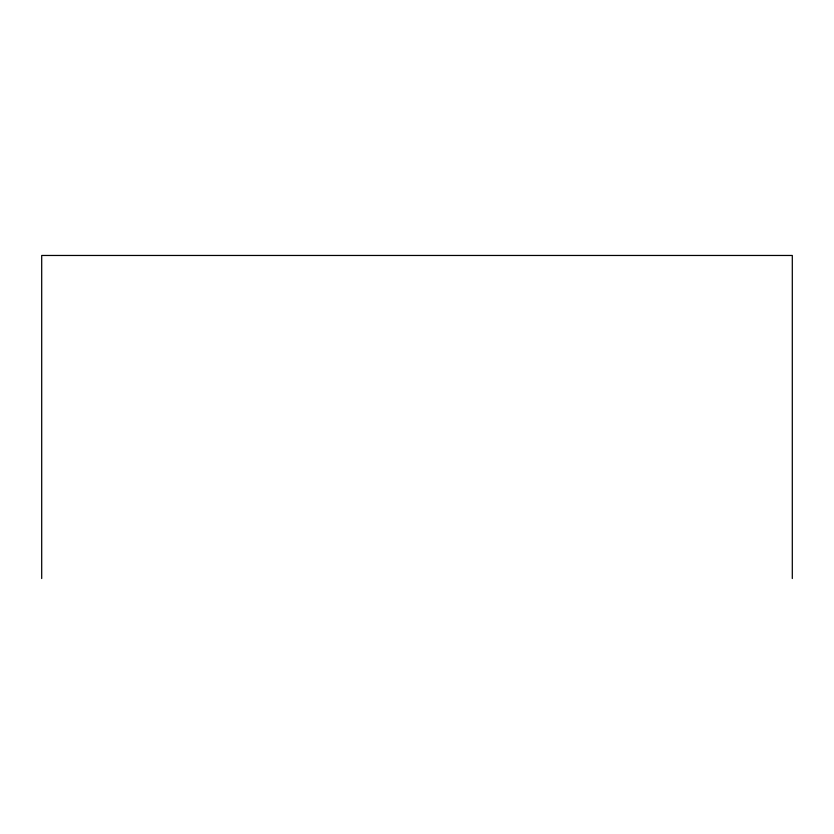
<?xml version="1.0" encoding="UTF-8"?>
<svg xmlns="http://www.w3.org/2000/svg" width="834" height="834" viewBox="0 0 834 834"><rect width="100%" height="100%" fill="white"/><g stroke="black" fill="none" stroke-linecap="round" stroke-linejoin="round"><path stroke-width="1.25" d="M792.3 578.535L792.3 255.465L41.7 255.465L41.7 578.535"/></g></svg>
